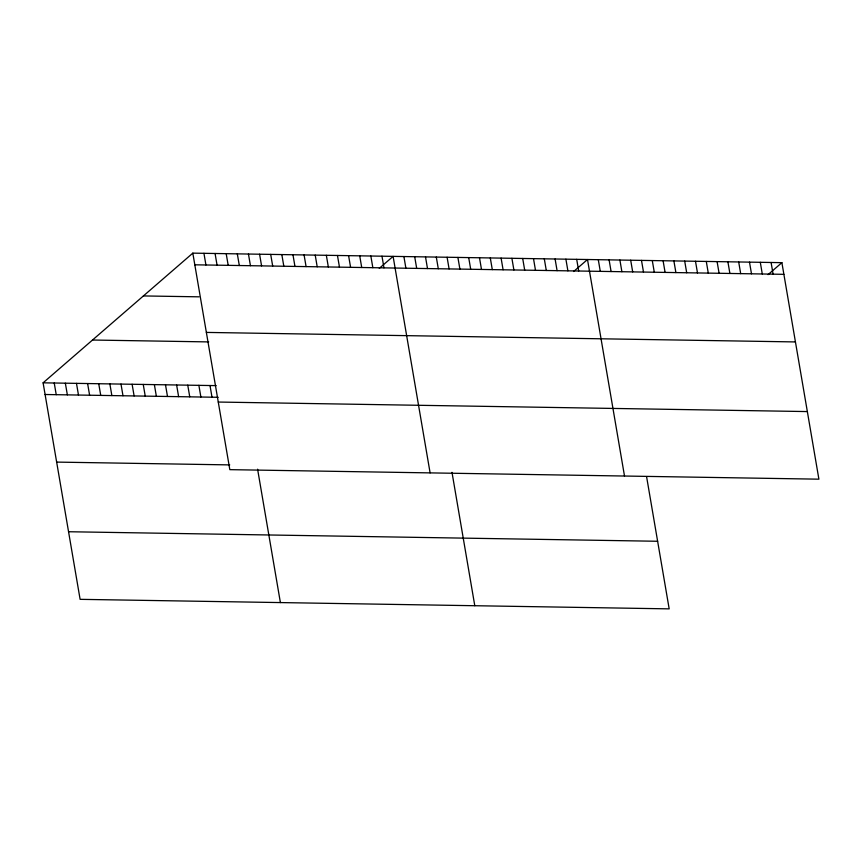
<?xml version="1.0" encoding="UTF-8"?>
<svg xmlns="http://www.w3.org/2000/svg" width="862" height="862" viewBox="0 0 862 862"><rect width="100%" height="100%" fill="white"/><g stroke="black" fill="none" stroke-linecap="round" stroke-linejoin="round"><path stroke-width="1.29" d="M646.608 476.783L669.181 608.863L80.112 599.338L43.1 382.825L192.819 253.137L781.888 262.662L818.9 479.175L229.82 469.65L192.819 253.137M379.269 268.362L393.104 256.38L430.106 472.882M573.661 271.498L587.496 259.516L624.508 476.029M768.053 274.644L781.888 262.662M194.812 264.806L783.892 274.331M143.404 295.935L199.047 296.83M206.363 332.409L795.443 341.934M92.503 340.027L208.723 341.912M43.1 382.825L216.19 385.626M45.093 394.505L218.183 397.296M218.269 402.048L807.349 411.573M56.655 462.097L229.734 464.898M68.551 531.735L657.631 541.271M771.091 262.49L773.085 274.159M760.295 262.317L762.288 273.987M749.487 262.134L751.492 273.814M738.691 261.962L740.684 273.642M727.894 261.789L729.888 273.459M717.098 261.617L719.091 273.286M706.29 261.445L708.284 273.114M695.494 261.261L697.487 272.942M684.697 261.089L686.691 272.769M673.89 260.917L675.894 272.586M663.093 260.744L665.087 272.414M652.297 260.572L654.29 272.241M641.49 260.389L643.494 272.069M630.693 260.216L632.686 271.896M619.897 260.044L621.89 271.713M609.1 259.871L611.093 271.541M598.293 259.699L600.286 271.368M576.7 259.343L578.693 271.013M565.892 259.171L567.896 270.84M555.096 258.999L557.089 270.668M544.299 258.815L546.292 270.496M533.503 258.643L535.496 270.323M522.695 258.471L524.689 270.14M511.899 258.298L513.892 269.968M501.102 258.126L503.096 269.795M490.295 257.943L492.299 269.623M479.498 257.77L481.492 269.45M468.702 257.598L470.695 269.267M457.894 257.426L459.899 269.095M447.098 257.253L449.091 268.922M436.301 257.07L438.295 268.75M425.505 256.898L427.498 268.578M451.99 472.344L474.79 605.717M414.697 256.725L416.691 268.394M403.901 256.553L405.894 268.222M381.974 256.197L383.967 267.866M370.843 256.014L372.847 267.694M359.723 255.831L361.717 267.511M348.593 255.658L350.586 267.328M337.462 255.475L339.466 267.145M326.342 255.292L328.336 266.972M315.212 255.12L317.205 266.789M304.081 254.936L306.085 266.606M292.961 254.753L294.955 266.433M281.831 254.581L283.824 266.25M270.7 254.398L272.694 266.067M259.581 254.215L261.574 265.895M248.45 254.031L250.443 265.711M237.319 253.859L239.313 265.528M226.2 253.676L228.193 265.345M257.598 469.208L280.398 602.581M215.069 253.493L217.062 265.173M203.938 253.32L205.932 264.99M210.005 385.529L211.998 397.199M198.874 385.346L200.878 397.016M187.754 385.163L189.748 396.843M176.624 384.991L178.617 396.66M165.493 384.808L167.497 396.477M154.373 384.624L156.367 396.304M143.243 384.441L145.236 396.121M132.112 384.269L134.116 395.938M120.992 384.086L122.986 395.755M109.862 383.902L111.855 395.583M98.731 383.73L100.735 395.399M87.612 383.547L89.605 395.216M76.481 383.364L78.474 395.044M65.35 383.191L67.355 394.861M54.231 383.008L56.224 394.677"/></g></svg>
